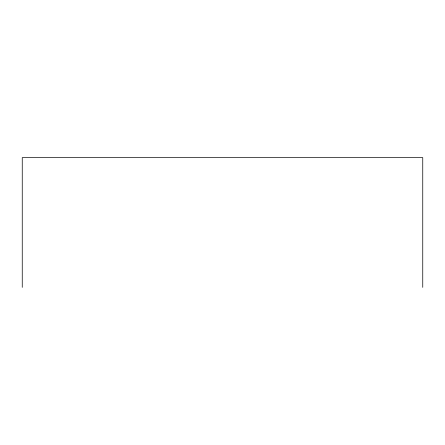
<?xml version="1.0" encoding="UTF-8"?>
<svg xmlns="http://www.w3.org/2000/svg" width="445" height="445" viewBox="0 0 445 445"><rect width="100%" height="100%" fill="white"/><g stroke="black" fill="none" stroke-linecap="round" stroke-linejoin="round"><path stroke-width="0.67" d="M422.75 287.37L422.75 157.63L22.25 157.63L22.25 287.37"/></g></svg>
